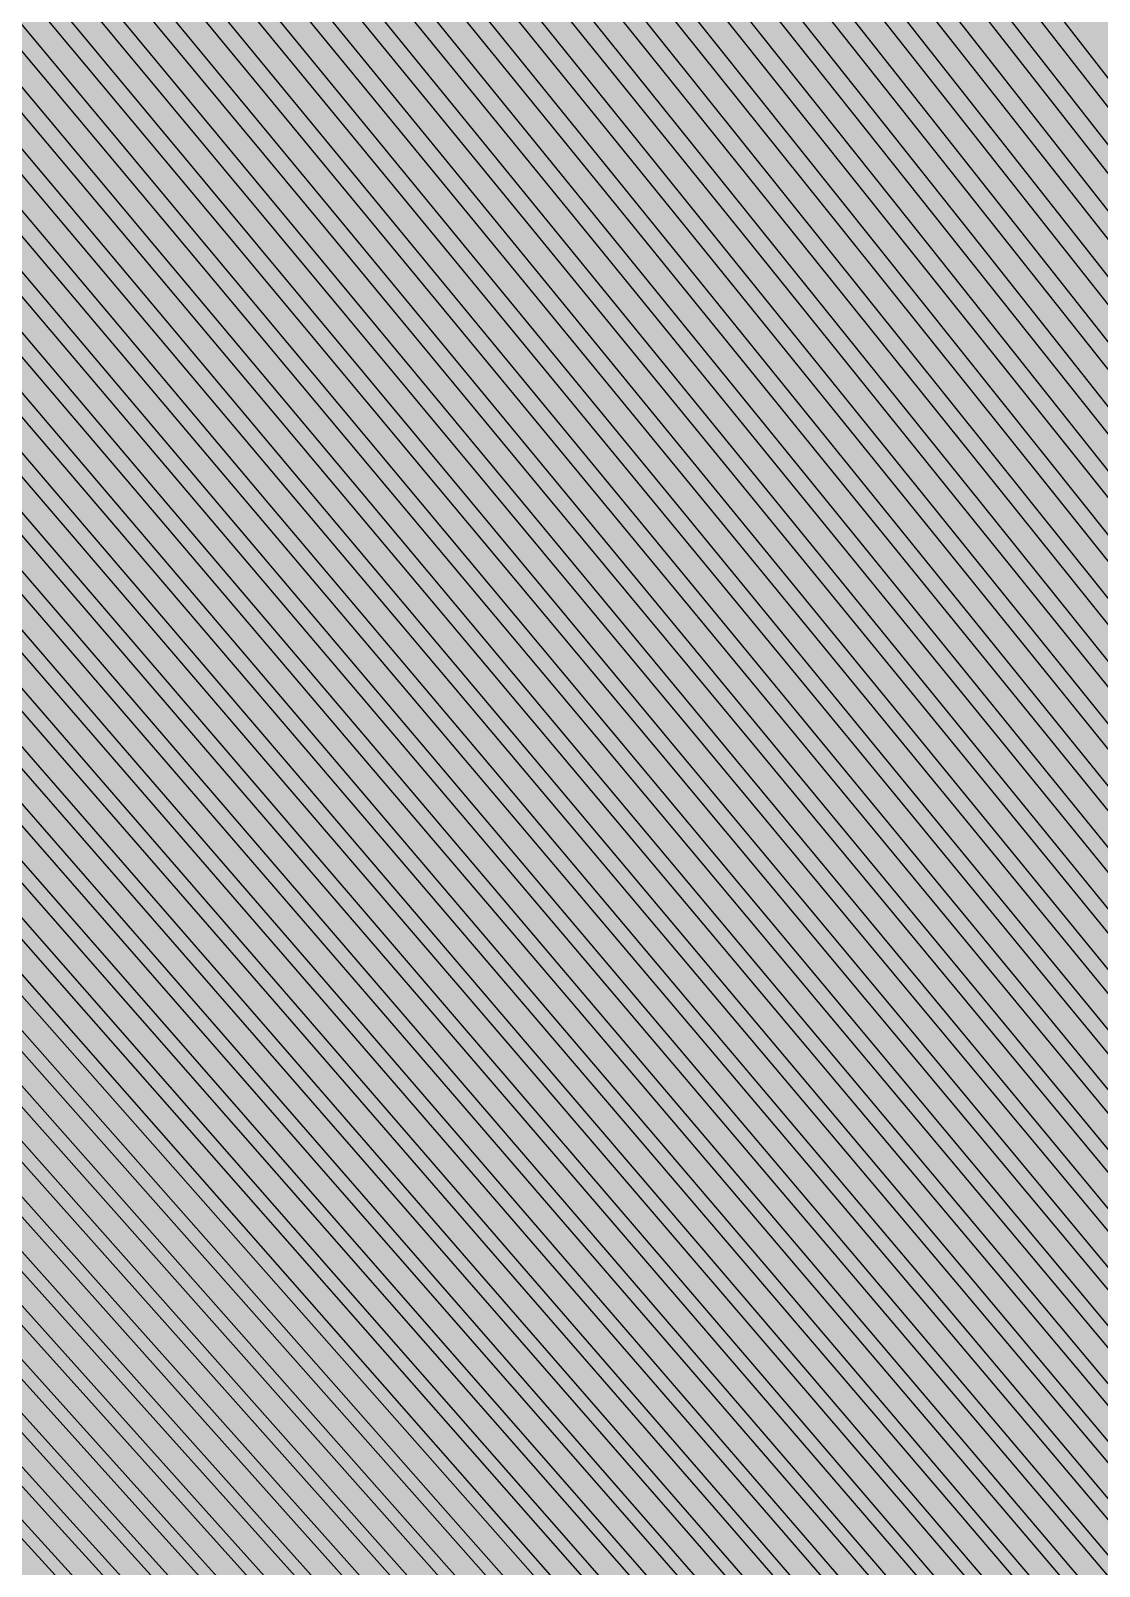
# Model space of a CAD drawing. Header units: metres. Extents: x -7231 to 10969, y -37556 to 1873.
# Drawn here: x 516.9 to 610.5, y -18625.8 to -18491.2 of the extents above; entities that cross this region are included whole.
import ezdxf

# ---------------------------------------------------------------- set-up
doc = ezdxf.new("R2010")
doc.units = ezdxf.units.M
for name, color, linetype in [('Metal1', 4, 'CONTINUOUS'), ('Metal2', 3, 'CONTINUOUS'), ('Polyimide', 7, 'CONTINUOUS')]:
    doc.layers.add(name, color=color, linetype=linetype)

msp = doc.modelspace()

# ---------------------------------------------------------------- hatches: boundary and pattern name
at = {"layer": 'Polyimide'}
msp.add_hatch(color=7, dxfattribs=at).paths.add_polyline_path([(4065.69, -468), (4066.67, -501.99), (4068.51, -535.99), (4071.41, -569.99), (4075.54, -603.99), (4081.04, -637.99), (4088.01, -671.99), (4096.52, -705.98), (4106.62, -739.98), (4118.33, -773.98), (4131.63, -807.98), (4146.49, -841.98), (4162.87, -875.98), (4180.68, -909.97), (4199.83, -943.97), (4220.22, -977.97), (4241.73, -1011.97), (4264.21, -1045.97), (4287.52, -1079.96), (4311.51, -1113.96), (4336.01, -1147.96), (4360.86, -1181.96), (4385.88, -1215.96), (4410.89, -1249.96), (4435.74, -1283.95), (4460.24, -1317.95), (4484.23, -1351.95), (4507.54, -1385.95), (4530.02, -1419.95), (4551.53, -1453.94), (4571.92, -1487.94), (4591.07, -1521.94), (4608.88, -1555.94), (4625.26, -1589.94), (4640.12, -1623.94), (4653.42, -1657.93), (4665.13, -1691.93), (4675.23, -1725.93), (4683.74, -1759.93), (4690.71, -1793.93), (4696.21, -1827.93), (4700.34, -1861.92), (4703.24, -1895.92), (4705.08, -1929.92), (4706.06, -1963.92), (4706.44, -1997.92), (4706.5, -2031.91), (4706.5, -4793.02), (4709.95, -4838.39), (4720.22, -4882.71), (4737.08, -4924.98), (4760.13, -4964.2), (4788.85, -4999.49), (4822.58, -5030.03), (4860.53, -5055.12), (4901.85, -5074.18), (4901.85, -5074.18), (4970.68, -5105.23), (5034.7, -5145.26), (5092.76, -5193.54), (5143.8, -5249.19), (5186.89, -5311.2), (5221.24, -5378.44), (5246.23, -5449.69), (5261.41, -5523.66), (5266.5, -5599), (5261.41, -5674.34), (5246.23, -5748.31), (5221.24, -5819.56), (5186.89, -5886.8), (5143.8, -5948.81), (5092.76, -6004.46), (5034.7, -6052.74), (4970.68, -6092.77), (4901.85, -6123.82), (4860.53, -6142.88), (4822.58, -6167.97), (4788.85, -6198.51), (4760.13, -6233.8), (4737.08, -6273.02), (4720.22, -6315.29), (4709.95, -6359.61), (4706.5, -6404.98), (4706.5, -9221.52), (4709.95, -9266.88), (4720.22, -9311.21), (4737.08, -9353.47), (4760.13, -9392.7), (4788.85, -9427.98), (4822.58, -9458.52), (4860.53, -9483.61), (4901.85, -9502.67), (4970.68, -9533.72), (5034.7, -9573.75), (5092.76, -9622.03), (5143.8, -9677.68), (5186.89, -9739.69), (5221.24, -9806.94), (5246.23, -9878.19), (5261.41, -9952.16), (5266.5, -10027.49), (5261.41, -10102.83), (5246.23, -10176.8), (5221.24, -10248.05), (5186.89, -10315.3), (5143.8, -10377.31), (5092.76, -10432.96), (5034.7, -10481.24), (4970.68, -10521.27), (4901.85, -10552.32), (4860.53, -10571.38), (4822.58, -10596.46), (4788.85, -10627), (4760.13, -10662.29), (4737.08, -10701.52), (4720.22, -10743.78), (4709.95, -10788.1), (4706.5, -10833.47), (4706.5, -13650.01), (4709.95, -13695.38), (4720.22, -13739.7), (4737.08, -13781.96), (4760.13, -13821.19), (4788.85, -13856.48), (4822.58, -13887.02), (4860.53, -13912.11), (4901.85, -13931.17), (4970.68, -13962.22), (5034.7, -14002.25), (5092.76, -14050.53), (5143.8, -14106.18), (5186.89, -14168.19), (5221.24, -14235.43), (5246.23, -14306.68), (5261.41, -14380.65), (5266.5, -14455.99), (5261.41, -14531.33), (5246.23, -14605.29), (5221.24, -14676.55), (5186.89, -14743.79), (5143.8, -14805.8), (5092.76, -14861.45), (5034.7, -14909.73), (4970.68, -14949.76), (4901.85, -14980.81), (4860.53, -14999.87), (4822.58, -15024.96), (4788.85, -15055.5), (4760.13, -15090.79), (4737.08, -15130.01), (4720.22, -15172.27), (4709.95, -15216.6), (4706.5, -15261.97), (4706.5, -15455.99), (4720.95, -15750.04), (4764.14, -16041.26), (4835.68, -16326.84), (4934.86, -16604.04), (5060.74, -16870.18), (5212.09, -17122.7), (5387.47, -17359.17), (5585.18, -17577.31), (5803.32, -17775.02), (6039.79, -17950.4), (6292.31, -18101.75), (6558.45, -18227.63), (6835.65, -18326.81), (7121.23, -18398.34), (7412.45, -18441.54), (7706.5, -18455.99), (9969.01, -18455.99), (10047.42, -18459.84), (10125.08, -18471.36), (10201.23, -18490.44), (10275.15, -18516.89), (10346.12, -18550.45), (10413.46, -18590.81), (10476.52, -18637.58), (10534.69, -18690.3), (10587.41, -18748.47), (10634.18, -18811.53), (10674.54, -18878.87), (10708.11, -18949.84), (10734.56, -19023.76), (10753.63, -19099.92), (10765.15, -19177.58), (10769.01, -19255.99), (10769.01, -20895.8), (10730.24, -20951.41), (10694.6, -21009.08), (10662.21, -21068.63), (10633.17, -21129.89), (10607.55, -21192.66), (10585.45, -21256.74), (10566.93, -21321.96), (10552.05, -21388.09), (10540.84, -21454.95), (10533.35, -21522.33), (10529.6, -21590.02), (10529.6, -21657.81), (10533.35, -21725.5), (10540.84, -21792.87), (10552.05, -21859.73), (10566.93, -21925.87), (10585.45, -21991.08), (10607.55, -22055.17), (10633.17, -22117.94), (10662.21, -22179.19), (10694.6, -22238.74), (10730.24, -22296.41), (10769.01, -22352.03), (10769.01, -32454.24), (10728.74, -32510.49), (10691.72, -32568.92), (10658.05, -32629.35), (10627.85, -32691.58), (10601.2, -32755.42), (10578.21, -32820.67), (10558.93, -32887.1), (10543.44, -32954.52), (10531.77, -33022.71), (10523.97, -33091.44), (10520.07, -33160.51), (10520.07, -33229.69), (10523.97, -33298.75), (10531.77, -33367.49), (10543.44, -33435.67), (10558.93, -33503.09), (10578.21, -33569.53), (10601.2, -33634.77), (10627.85, -33698.61), (10658.05, -33760.85), (10691.72, -33821.28), (10728.74, -33879.71), (10769.01, -33935.96), (10769.01, -36556), (10765.15, -36634.41), (10753.63, -36712.07), (10734.56, -36788.23), (10708.11, -36862.15), (10674.54, -36933.12), (10634.18, -37000.46), (10587.41, -37063.51), (10534.69, -37121.69), (10476.52, -37174.41), (10413.46, -37221.18), (10346.12, -37261.54), (10275.15, -37295.1), (10201.23, -37321.55), (10125.08, -37340.63), (10047.42, -37352.15), (9969.01, -37356), (-6231.01, -37356), (-6309.42, -37352.15), (-6387.08, -37340.63), (-6463.23, -37321.55), (-6537.15, -37295.1), (-6608.12, -37261.54), (-6675.46, -37221.18), (-6738.52, -37174.41), (-6796.69, -37121.69), (-6849.41, -37063.51), (-6896.18, -37000.46), (-6936.54, -36933.12), (-6970.11, -36862.15), (-6996.56, -36788.23), (-7015.63, -36712.07), (-7027.15, -36634.41), (-7031.01, -36556), (-7031.01, -33936), (-6990.74, -33879.75), (-6953.7, -33821.31), (-6920.03, -33760.88), (-6889.82, -33698.64), (-6863.18, -33634.8), (-6840.18, -33569.55), (-6820.9, -33503.11), (-6805.4, -33435.69), (-6793.74, -33367.49), (-6785.94, -33298.75), (-6782.03, -33229.68), (-6782.03, -33160.5), (-6785.94, -33091.43), (-6793.74, -33022.69), (-6805.4, -32954.5), (-6820.9, -32887.07), (-6840.18, -32820.63), (-6863.18, -32755.39), (-6889.82, -32691.54), (-6920.03, -32629.3), (-6953.7, -32568.87), (-6990.74, -32510.43), (-7031.01, -32454.18), (-7031.01, -22364.83), (-6990.74, -22308.58), (-6953.7, -22250.14), (-6920.03, -22189.71), (-6889.82, -22127.47), (-6863.18, -22063.62), (-6840.18, -21998.38), (-6820.9, -21931.94), (-6805.4, -21864.51), (-6793.74, -21796.32), (-6785.94, -21727.58), (-6782.03, -21658.51), (-6782.03, -21589.33), (-6785.94, -21520.26), (-6793.74, -21451.52), (-6805.4, -21383.32), (-6820.9, -21315.9), (-6840.18, -21249.46), (-6863.18, -21184.21), (-6889.82, -21120.37), (-6920.03, -21058.13), (-6953.7, -20997.7), (-6990.74, -20939.26), (-7031.01, -20883.01), (-7031.01, -19255.99), (-7027.15, -19177.58), (-7015.63, -19099.92), (-6996.56, -19023.76), (-6970.11, -18949.84), (-6936.54, -18878.87), (-6896.18, -18811.53), (-6849.41, -18748.47), (-6796.69, -18690.3), (-6738.52, -18637.58), (-6675.46, -18590.81), (-6608.12, -18550.45), (-6537.15, -18516.89), (-6463.23, -18490.44), (-6387.08, -18471.36), (-6309.42, -18459.84), (-6231.01, -18455.99), (-3968.5, -18455.99), (-3674.45, -18441.54), (-3383.23, -18398.34), (-3097.65, -18326.81), (-2820.45, -18227.63), (-2554.31, -18101.75), (-2301.79, -17950.4), (-2065.32, -17775.02), (-1847.18, -17577.31), (-1649.47, -17359.17), (-1474.09, -17122.7), (-1322.74, -16870.18), (-1196.86, -16604.04), (-1097.68, -16326.84), (-1026.14, -16041.26), (-982.95, -15750.04), (-968.5, -15455.99), (-968.5, -15261.97), (-971.95, -15216.6), (-982.22, -15172.27), (-999.08, -15130.01), (-1022.13, -15090.79), (-1050.85, -15055.5), (-1084.58, -15024.96), (-1122.53, -14999.87), (-1163.85, -14980.81), (-1232.68, -14949.76), (-1296.7, -14909.73), (-1354.76, -14861.45), (-1405.8, -14805.8), (-1448.89, -14743.79), (-1483.24, -14676.55), (-1508.23, -14605.29), (-1523.41, -14531.33), (-1528.5, -14455.99), (-1523.41, -14380.65), (-1508.23, -14306.68), (-1483.24, -14235.43), (-1448.89, -14168.19), (-1405.8, -14106.18), (-1354.76, -14050.53), (-1296.7, -14002.25), (-1232.68, -13962.22), (-1163.85, -13931.17), (-1122.53, -13912.11), (-1084.58, -13887.02), (-1050.85, -13856.48), (-1022.13, -13821.19), (-999.08, -13781.96), (-982.22, -13739.7), (-971.95, -13695.38), (-968.5, -13650.01), (-968.5, -12309.64), (-971.95, -12264.27), (-982.22, -12219.94), (-999.08, -12177.68), (-1022.13, -12138.46), (-1050.85, -12103.17), (-1084.58, -12072.63), (-1122.53, -12047.54), (-1163.85, -12028.48), (-1232.68, -11997.43), (-1296.7, -11957.4), (-1354.76, -11909.12), (-1405.8, -11853.47), (-1448.89, -11791.46), (-1483.24, -11724.22), (-1508.23, -11652.96), (-1523.41, -11579), (-1528.5, -11503.66), (-1523.41, -11428.32), (-1508.23, -11354.35), (-1483.24, -11283.1), (-1448.89, -11215.86), (-1405.8, -11153.85), (-1354.76, -11098.2), (-1296.7, -11049.92), (-1232.68, -11009.89), (-1163.85, -10978.84), (-1122.53, -10959.78), (-1084.58, -10934.69), (-1050.85, -10904.15), (-1022.13, -10868.86), (-999.08, -10829.63), (-982.22, -10787.37), (-971.95, -10743.05), (-968.5, -10697.68), (-968.5, -9357.31), (-971.95, -9311.94), (-982.22, -9267.62), (-999.08, -9225.35), (-1022.13, -9186.13), (-1050.85, -9150.84), (-1084.58, -9120.3), (-1122.53, -9095.21), (-1163.85, -9076.15), (-1163.85, -9076.15), (-1232.68, -9045.1), (-1296.7, -9005.07), (-1354.76, -8956.79), (-1405.8, -8901.14), (-1448.89, -8839.13), (-1483.24, -8771.89), (-1508.23, -8700.64), (-1523.41, -8626.67), (-1528.5, -8551.33), (-1523.41, -8475.99), (-1508.23, -8402.02), (-1483.24, -8330.77), (-1448.89, -8263.53), (-1405.8, -8201.52), (-1354.76, -8145.87), (-1296.7, -8097.59), (-1232.68, -8057.56), (-1163.85, -8026.51), (-1163.85, -8026.51), (-1122.53, -8007.45), (-1084.58, -7982.36), (-1050.85, -7951.82), (-1022.13, -7916.53), (-999.08, -7877.31), (-982.22, -7835.04), (-971.95, -7790.72), (-968.5, -7745.35), (-968.5, -6404.98), (-971.95, -6359.61), (-982.22, -6315.29), (-999.08, -6273.02), (-1022.13, -6233.8), (-1050.85, -6198.51), (-1084.58, -6167.97), (-1122.53, -6142.88), (-1163.85, -6123.82), (-1163.85, -6123.82), (-1232.68, -6092.77), (-1296.7, -6052.74), (-1354.76, -6004.46), (-1405.8, -5948.81), (-1448.89, -5886.8), (-1483.24, -5819.56), (-1508.23, -5748.31), (-1523.41, -5674.34), (-1528.5, -5599), (-1523.41, -5523.66), (-1508.23, -5449.69), (-1483.24, -5378.44), (-1448.89, -5311.2), (-1405.8, -5249.19), (-1354.76, -5193.54), (-1296.7, -5145.26), (-1232.68, -5105.23), (-1163.85, -5074.18), (-1163.85, -5074.18), (-1122.53, -5055.12), (-1084.58, -5030.03), (-1050.85, -4999.49), (-1022.13, -4964.2), (-999.08, -4924.98), (-982.22, -4882.71), (-971.95, -4838.39), (-968.5, -4793.02), (-968.5, -2031.91), (-968.44, -1997.92), (-968.06, -1963.92), (-967.05, -1929.92), (-965.18, -1895.92), (-962.22, -1861.92), (-958.01, -1827.93), (-952.41, -1793.93), (-945.31, -1759.93), (-936.64, -1725.93), (-926.35, -1691.93), (-914.43, -1657.93), (-900.88, -1623.94), (-885.74, -1589.94), (-869.05, -1555.94), (-850.91, -1521.94), (-831.4, -1487.94), (-810.63, -1453.94), (-788.72, -1419.95), (-765.82, -1385.95), (-742.07, -1351.95), (-717.63, -1317.95), (-692.67, -1283.95), (-667.36, -1249.96), (-641.88, -1215.96), (-616.39, -1181.96), (-591.08, -1147.96), (-566.12, -1113.96), (-541.68, -1079.96), (-517.93, -1045.97), (-495.03, -1011.97), (-473.12, -977.97), (-452.35, -943.97), (-432.84, -909.97), (-414.7, -875.98), (-398.01, -841.98), (-382.87, -807.98), (-369.32, -773.98), (-357.4, -739.98), (-347.11, -705.98), (-338.44, -671.99), (-331.34, -637.99), (-325.74, -603.99), (-321.53, -569.99), (-318.57, -535.99), (-316.7, -501.99), (-315.69, -468), (-315.31, -434), (-315.25, -400), (-315.25, 401), (-315.25, 451), (-315.25, 1644), (-270.25, 1644), (-270.03, 1637.13), (-269.35, 1630.29), (-268.23, 1623.52), (-266.67, 1616.82), (-264.68, 1610.25), (-262.26, 1603.82), (-259.42, 1597.56), (-256.18, 1591.5), (-252.55, 1585.67), (-248.55, 1580.08), (-244.19, 1574.77), (-239.5, 1569.75), (-234.48, 1565.06), (-229.17, 1560.7), (-223.58, 1556.7), (-217.75, 1553.07), (-211.69, 1549.83), (-205.43, 1546.99), (-199, 1544.57), (-192.43, 1542.58), (-185.73, 1541.02), (-178.96, 1539.9), (-172.12, 1539.22), (-165.25, 1539), (-158.38, 1539.22), (-151.54, 1539.9), (-144.77, 1541.02), (-138.07, 1542.58), (-131.5, 1544.57), (-125.07, 1546.99), (-118.81, 1549.83), (-112.75, 1553.07), (-106.92, 1556.7), (-101.33, 1560.7), (-96.02, 1565.06), (-91, 1569.75), (-86.31, 1574.77), (-81.95, 1580.08), (-77.95, 1585.67), (-74.32, 1591.5), (-71.08, 1597.56), (-68.24, 1603.82), (-65.82, 1610.25), (-63.83, 1616.82), (-62.27, 1623.52), (-61.15, 1630.29), (-60.47, 1637.13), (-60.25, 1644), (1853, 1644), (1853, 1573), (3815.25, 1573), (3815.46, 1579.54), (3816.11, 1586.05), (3817.17, 1592.51), (3818.66, 1598.88), (3820.56, 1605.14), (3822.86, 1611.27), (3825.56, 1617.23), (3828.65, 1623), (3832.1, 1628.56), (3835.91, 1633.88), (3840.07, 1638.93), (3844.54, 1643.71), (3849.32, 1648.18), (3854.37, 1652.34), (3859.69, 1656.15), (3865.25, 1659.6), (3871.02, 1662.69), (3876.98, 1665.39), (3883.11, 1667.69), (3889.37, 1669.59), (3895.74, 1671.08), (3902.2, 1672.14), (3908.71, 1672.79), (3915.25, 1673), (3921.79, 1672.79), (3928.3, 1672.14), (3934.76, 1671.08), (3941.13, 1669.59), (3947.39, 1667.69), (3953.52, 1665.39), (3959.48, 1662.69), (3965.25, 1659.6), (3970.81, 1656.15), (3976.13, 1652.34), (3981.18, 1648.18), (3985.96, 1643.71), (3990.43, 1638.93), (3994.59, 1633.88), (3998.4, 1628.56), (4001.85, 1623), (4004.94, 1617.23), (4007.64, 1611.27), (4009.94, 1605.14), (4011.84, 1598.88), (4013.33, 1592.51), (4014.39, 1586.05), (4015.04, 1579.54), (4015.25, 1573), (4065.25, 1573), (4065.25, 451), (4065.25, 401), (4065.25, -400), (4065.31, -434), (4065.69, -468)])

# ---------------------------------------------------------------- linework, layer by layer
at = {"layer": 'Metal1'}
for points in [[(250.85, -18058.81), (268.62, -18081.31), (286.38, -18103.81), (304.15, -18126.31), (321.92, -18148.81), (339.68, -18171.31), (357.45, -18193.81), (375.22, -18216.31), (392.98, -18238.81), (410.75, -18261.31), (428.52, -18283.81), (446.28, -18306.32), (464.05, -18328.82), (481.82, -18351.32), (499.58, -18373.82), (517.35, -18396.32), (535.12, -18418.82), (552.88, -18441.32), (570.65, -18463.82), (588.42, -18486.32), (606.18, -18508.82), (623.95, -18531.32), (641.72, -18553.82), (659.48, -18576.32)], [(262.44, -18058.81), (280.08, -18081.31), (297.72, -18103.81), (315.36, -18126.31), (333, -18148.81), (350.64, -18171.31), (368.28, -18193.81), (385.91, -18216.32), (403.55, -18238.82), (421.19, -18261.32), (438.83, -18283.82), (456.47, -18306.32), (474.11, -18328.82), (491.75, -18351.32), (509.39, -18373.82), (527.03, -18396.32), (544.67, -18418.82), (562.31, -18441.32), (579.95, -18463.82), (597.59, -18486.32), (615.23, -18508.82), (632.87, -18531.32), (650.51, -18553.83), (668.15, -18576.33)], [(214.51, -18126.29), (233.29, -18148.79), (252.08, -18171.29), (270.86, -18193.79), (289.64, -18216.29), (308.43, -18238.79), (327.21, -18261.29), (346, -18283.79), (364.78, -18306.29), (383.56, -18328.79), (402.35, -18351.3), (421.13, -18373.8), (439.91, -18396.3), (458.7, -18418.8), (477.48, -18441.3), (496.27, -18463.8), (515.05, -18486.3), (533.83, -18508.8), (552.62, -18531.3), (571.4, -18553.8), (590.18, -18576.3), (608.97, -18598.8), (627.75, -18621.3), (646.53, -18643.8)], [(225.71, -18126.29), (244.37, -18148.79), (263.03, -18171.29), (281.68, -18193.79), (300.34, -18216.29), (319, -18238.79), (337.65, -18261.3), (356.31, -18283.8), (374.97, -18306.3), (393.62, -18328.8), (412.28, -18351.3), (430.94, -18373.8), (449.59, -18396.3), (468.25, -18418.8), (486.91, -18441.3), (505.56, -18463.8), (524.22, -18486.3), (542.88, -18508.8), (561.53, -18531.3), (580.19, -18553.8), (598.85, -18576.3), (617.5, -18598.81), (636.16, -18621.31), (654.82, -18643.81)], [(653.28, -18645.08), (634.62, -18622.58), (615.96, -18600.08), (597.31, -18577.58), (578.65, -18555.08), (559.99, -18532.58), (541.34, -18510.08), (522.68, -18487.58), (504.02, -18465.08), (485.37, -18442.58), (466.71, -18420.08), (448.05, -18397.58), (429.4, -18375.08), (410.74, -18352.57), (392.08, -18330.07), (373.43, -18307.57), (354.77, -18285.07), (336.11, -18262.57), (317.46, -18240.07), (298.8, -18217.57), (280.14, -18195.07), (261.49, -18172.57), (242.83, -18150.07), (224.18, -18127.57)], [(222.22, -18148.79), (241.13, -18171.29), (260.04, -18193.79), (278.95, -18216.29), (297.86, -18238.79), (316.77, -18261.29), (335.68, -18283.79), (354.59, -18306.29), (373.5, -18328.79), (392.41, -18351.29), (411.32, -18373.79), (430.23, -18396.29), (449.15, -18418.8), (468.06, -18441.3), (486.97, -18463.8), (505.88, -18486.3), (524.79, -18508.8), (543.7, -18531.3), (562.61, -18553.8), (581.52, -18576.3), (600.43, -18598.8), (619.34, -18621.3), (638.25, -18643.8)], [(636.72, -18645.09), (617.81, -18622.59), (598.9, -18600.09), (579.99, -18577.59), (561.08, -18555.09), (542.17, -18532.59), (523.26, -18510.08), (504.35, -18487.58), (485.44, -18465.08), (466.53, -18442.58), (447.61, -18420.08), (428.7, -18397.58), (409.79, -18375.08), (390.88, -18352.58), (371.97, -18330.08), (353.06, -18307.58), (334.15, -18285.08), (315.24, -18262.58), (296.33, -18240.08), (277.42, -18217.58), (258.51, -18195.08), (239.59, -18172.57), (220.68, -18150.07)], [(645, -18645.09), (626.22, -18622.59), (607.43, -18600.08), (588.65, -18577.58), (569.86, -18555.08), (551.08, -18532.58), (532.3, -18510.08), (513.51, -18487.58), (494.73, -18465.08), (475.95, -18442.58), (457.16, -18420.08), (438.38, -18397.58), (419.6, -18375.08), (400.81, -18352.58), (382.03, -18330.08), (363.24, -18307.58), (344.46, -18285.08), (325.68, -18262.57), (306.89, -18240.07), (288.11, -18217.57), (269.33, -18195.07), (250.54, -18172.57), (231.76, -18150.07)], [(219.22, -18171.28), (238.39, -18193.78), (257.55, -18216.28), (276.72, -18238.78), (295.88, -18261.29), (315.05, -18283.79), (334.21, -18306.29), (353.38, -18328.79), (372.54, -18351.29), (391.71, -18373.79), (410.88, -18396.29), (430.04, -18418.79), (449.21, -18441.29), (468.37, -18463.79), (487.54, -18486.29), (506.7, -18508.79), (525.87, -18531.29), (545.03, -18553.79), (564.2, -18576.29), (583.36, -18598.8), (602.53, -18621.3), (621.69, -18643.8)], [(230.17, -18171.29), (249.21, -18193.79), (268.25, -18216.29), (287.29, -18238.79), (306.33, -18261.29), (325.36, -18283.79), (344.4, -18306.29), (363.44, -18328.79), (382.48, -18351.29), (401.52, -18373.79), (420.55, -18396.29), (439.59, -18418.79), (458.63, -18441.29), (477.67, -18463.79), (496.71, -18486.29), (515.74, -18508.8), (534.78, -18531.3), (553.82, -18553.8), (572.86, -18576.3), (591.9, -18598.8), (610.93, -18621.3), (629.97, -18643.8)], [(620.17, -18645.09), (601, -18622.59), (581.84, -18600.09), (562.67, -18577.59), (543.51, -18555.09), (524.34, -18532.59), (505.18, -18510.09), (486.01, -18487.59), (466.85, -18465.09), (447.68, -18442.59), (428.52, -18420.09), (409.35, -18397.59), (390.19, -18375.09), (371.02, -18352.58), (351.86, -18330.08), (332.69, -18307.58), (313.53, -18285.08), (294.36, -18262.58), (275.2, -18240.08), (256.03, -18217.58), (236.87, -18195.08), (217.7, -18172.58)], [(628.45, -18645.09), (609.41, -18622.59), (590.37, -18600.09), (571.33, -18577.59), (552.29, -18555.09), (533.26, -18532.59), (514.22, -18510.09), (495.18, -18487.59), (476.14, -18465.09), (457.1, -18442.59), (438.07, -18420.08), (419.03, -18397.58), (399.99, -18375.08), (380.95, -18352.58), (361.91, -18330.08), (342.88, -18307.58), (323.84, -18285.08), (304.8, -18262.58), (285.76, -18240.08), (266.72, -18217.58), (247.69, -18195.08), (228.65, -18172.58)], [(216.74, -18193.78), (236.16, -18216.28), (255.58, -18238.78), (275, -18261.28), (294.42, -18283.78), (313.84, -18306.28), (333.26, -18328.78), (352.68, -18351.28), (372.1, -18373.78), (391.52, -18396.28), (410.94, -18418.79), (430.35, -18441.29), (449.77, -18463.79), (469.19, -18486.29), (488.61, -18508.79), (508.03, -18531.29), (527.45, -18553.79), (546.87, -18576.29), (566.29, -18598.79), (585.71, -18621.29), (605.13, -18643.79)], [(227.57, -18193.78), (246.86, -18216.28), (266.15, -18238.78), (285.44, -18261.28), (304.73, -18283.78), (324.03, -18306.28), (343.32, -18328.78), (362.61, -18351.29), (381.9, -18373.79), (401.2, -18396.29), (420.49, -18418.79), (439.78, -18441.29), (459.07, -18463.79), (478.36, -18486.29), (497.66, -18508.79), (516.95, -18531.29), (536.24, -18553.79), (555.53, -18576.29), (574.83, -18598.79), (594.12, -18621.29), (613.41, -18643.79)], [(603.61, -18645.1), (584.2, -18622.6), (564.78, -18600.1), (545.36, -18577.6), (525.94, -18555.1), (506.52, -18532.6), (487.1, -18510.09), (467.68, -18487.59), (448.26, -18465.09), (428.84, -18442.59), (409.42, -18420.09), (390, -18397.59), (370.58, -18375.09), (351.16, -18352.59), (331.74, -18330.09), (312.32, -18307.59), (292.9, -18285.09), (273.49, -18262.59), (254.07, -18240.09), (234.65, -18217.59), (215.23, -18195.09)], [(611.89, -18645.1), (592.6, -18622.6), (573.31, -18600.09), (554.02, -18577.59), (534.72, -18555.09), (515.43, -18532.59), (496.14, -18510.09), (476.85, -18487.59), (457.55, -18465.09), (438.26, -18442.59), (418.97, -18420.09), (399.68, -18397.59), (380.38, -18375.09), (361.09, -18352.59), (341.8, -18330.09), (322.51, -18307.59), (303.22, -18285.09), (283.92, -18262.58), (264.63, -18240.08), (245.34, -18217.58), (226.05, -18195.08)], [(214.77, -18216.27), (234.44, -18238.77), (254.11, -18261.28), (273.79, -18283.78), (293.46, -18306.28), (313.14, -18328.78), (332.81, -18351.28), (352.48, -18373.78), (372.16, -18396.28), (391.83, -18418.78), (411.5, -18441.28), (431.18, -18463.78), (450.85, -18486.28), (470.52, -18508.78), (490.2, -18531.28), (509.87, -18553.78), (529.55, -18576.29), (549.22, -18598.79), (568.89, -18621.29), (588.57, -18643.79)], [(225.46, -18216.28), (245.01, -18238.78), (264.56, -18261.28), (284.1, -18283.78), (303.65, -18306.28), (323.2, -18328.78), (342.74, -18351.28), (362.29, -18373.78), (381.84, -18396.28), (401.38, -18418.78), (420.93, -18441.28), (440.48, -18463.78), (460.02, -18486.28), (479.57, -18508.79), (499.12, -18531.29), (518.66, -18553.79), (538.21, -18576.29), (557.75, -18598.79), (577.3, -18621.29), (596.85, -18643.79)], [(595.34, -18645.1), (575.79, -18622.6), (556.24, -18600.1), (536.7, -18577.6), (517.15, -18555.1), (497.61, -18532.6), (478.06, -18510.1), (458.51, -18487.6), (438.97, -18465.1), (419.42, -18442.6), (399.87, -18420.09), (380.33, -18397.59), (360.78, -18375.09), (341.23, -18352.59), (321.69, -18330.09), (302.14, -18307.59), (282.59, -18285.09), (263.05, -18262.59), (243.5, -18240.09), (223.95, -18217.59)], [(213.3, -18238.77), (233.23, -18261.27), (253.16, -18283.77), (273.09, -18306.27), (293.01, -18328.77), (312.94, -18351.27), (332.87, -18373.77), (352.8, -18396.27), (372.73, -18418.78), (392.65, -18441.28), (412.58, -18463.78), (432.51, -18486.28), (452.44, -18508.78), (472.36, -18531.28), (492.29, -18553.78), (512.22, -18576.28), (532.15, -18598.78), (552.08, -18621.28), (572, -18643.78)], [(223.87, -18238.77), (243.67, -18261.27), (263.47, -18283.77), (283.27, -18306.27), (303.07, -18328.78), (322.88, -18351.28), (342.68, -18373.78), (362.48, -18396.28), (382.28, -18418.78), (402.08, -18441.28), (421.88, -18463.78), (441.68, -18486.28), (461.48, -18508.78), (481.28, -18531.28), (501.08, -18553.78), (520.88, -18576.28), (540.68, -18598.78), (560.48, -18621.28), (580.29, -18643.78)], [(329.57, -18238.8), (348.1, -18261.3), (366.63, -18283.8), (385.16, -18306.3), (403.69, -18328.8), (422.21, -18351.3), (440.74, -18373.8), (459.27, -18396.3), (477.8, -18418.8), (496.33, -18441.3), (514.86, -18463.8), (533.39, -18486.3), (551.92, -18508.81), (570.45, -18531.31), (588.98, -18553.81), (607.51, -18576.31), (626.04, -18598.81), (644.57, -18621.31), (663.1, -18643.81)], [(340.14, -18238.8), (358.54, -18261.3), (376.94, -18283.8), (395.34, -18306.3), (413.75, -18328.8), (432.15, -18351.3), (450.55, -18373.8), (468.95, -18396.3), (487.36, -18418.81), (505.76, -18441.31), (524.16, -18463.81), (542.56, -18486.31), (560.96, -18508.81), (579.37, -18531.31), (597.77, -18553.81), (616.17, -18576.31), (634.57, -18598.81), (652.98, -18621.31), (671.38, -18643.81)], [(350.71, -18238.8), (368.98, -18261.3), (387.26, -18283.8), (405.53, -18306.3), (423.81, -18328.81), (442.08, -18351.31), (460.36, -18373.81), (478.63, -18396.31), (496.91, -18418.81), (515.18, -18441.31), (533.46, -18463.81), (551.73, -18486.31), (570.01, -18508.81), (588.28, -18531.31), (606.56, -18553.81), (624.83, -18576.31), (643.11, -18598.81), (661.38, -18621.31)], [(361.28, -18238.81), (379.42, -18261.31), (397.57, -18283.81), (415.72, -18306.31), (433.87, -18328.81), (452.02, -18351.31), (470.16, -18373.81), (488.31, -18396.31), (506.46, -18418.81), (524.61, -18441.31), (542.76, -18463.81), (560.9, -18486.31), (579.05, -18508.81), (597.2, -18531.31), (615.35, -18553.81), (633.5, -18576.32), (651.64, -18598.82), (669.79, -18621.32)], [(371.85, -18238.81), (389.87, -18261.31), (407.89, -18283.81), (425.91, -18306.31), (443.93, -18328.81), (461.95, -18351.31), (479.97, -18373.81), (497.99, -18396.31), (516.01, -18418.81), (534.03, -18441.31), (552.05, -18463.81), (570.08, -18486.32), (588.1, -18508.82), (606.12, -18531.32), (624.14, -18553.82), (642.16, -18576.32), (660.18, -18598.82)], [(382.42, -18238.81), (400.31, -18261.31), (418.2, -18283.81), (436.1, -18306.31), (453.99, -18328.81), (471.88, -18351.31), (489.78, -18373.81), (507.67, -18396.32), (525.57, -18418.82), (543.46, -18441.32), (561.35, -18463.82), (579.25, -18486.32), (597.14, -18508.82), (615.03, -18531.32), (632.93, -18553.82), (650.82, -18576.32), (668.72, -18598.82)], [(578.78, -18645.11), (558.98, -18622.61), (539.18, -18600.1), (519.38, -18577.6), (499.58, -18555.1), (479.78, -18532.6), (459.98, -18510.1), (440.18, -18487.6), (420.38, -18465.1), (400.58, -18442.6), (380.78, -18420.1), (360.98, -18397.6), (341.17, -18375.1), (321.37, -18352.6), (301.57, -18330.1), (281.77, -18307.6), (261.97, -18285.1), (242.17, -18262.59), (222.37, -18240.09)], [(587.06, -18645.1), (567.39, -18622.6), (547.71, -18600.1), (528.04, -18577.6), (508.37, -18555.1), (488.69, -18532.6), (469.02, -18510.1), (449.35, -18487.6), (429.67, -18465.1), (410, -18442.6), (390.32, -18420.1), (370.65, -18397.6), (350.98, -18375.1), (331.3, -18352.59), (311.63, -18330.09), (291.96, -18307.59), (272.28, -18285.09), (252.61, -18262.59), (232.94, -18240.09)], [(661.55, -18645.08), (643.02, -18622.58), (624.49, -18600.08), (605.97, -18577.58), (587.44, -18555.08), (568.91, -18532.58), (550.38, -18510.08), (531.85, -18487.58), (513.32, -18465.08), (494.79, -18442.57), (476.26, -18420.07), (457.73, -18397.57), (439.2, -18375.07), (420.67, -18352.57), (402.14, -18330.07), (383.61, -18307.57), (365.08, -18285.07), (346.55, -18262.57), (328.02, -18240.07)], [(669.83, -18645.08), (651.43, -18622.58), (633.03, -18600.08), (614.62, -18577.58), (596.22, -18555.08), (577.82, -18532.58), (559.42, -18510.07), (541.01, -18487.57), (522.61, -18465.07), (504.21, -18442.57), (485.81, -18420.07), (467.4, -18397.57), (449, -18375.07), (430.6, -18352.57), (412.2, -18330.07), (393.8, -18307.57), (375.39, -18285.07), (356.99, -18262.57), (338.59, -18240.07)], [(659.83, -18622.58), (641.56, -18600.07), (623.28, -18577.57), (605.01, -18555.07), (586.73, -18532.57), (568.46, -18510.07), (550.18, -18487.57), (531.91, -18465.07), (513.63, -18442.57), (495.36, -18420.07), (477.08, -18397.57), (458.81, -18375.07), (440.53, -18352.57), (422.25, -18330.07), (403.98, -18307.57), (385.7, -18285.06), (367.43, -18262.56), (349.15, -18240.06)], [(668.24, -18622.57), (650.09, -18600.07), (631.94, -18577.57), (613.79, -18555.07), (595.64, -18532.57), (577.5, -18510.07), (559.35, -18487.57), (541.2, -18465.07), (523.05, -18442.57), (504.9, -18420.07), (486.76, -18397.57), (468.61, -18375.06), (450.46, -18352.56), (432.31, -18330.06), (414.16, -18307.56), (396.02, -18285.06), (377.87, -18262.56), (359.72, -18240.06)], [(676.64, -18622.57), (658.62, -18600.07), (640.6, -18577.57), (622.58, -18555.07), (604.56, -18532.57), (586.54, -18510.07), (568.51, -18487.57), (550.49, -18465.07), (532.47, -18442.56), (514.45, -18420.06), (496.43, -18397.56), (478.41, -18375.06), (460.39, -18352.56), (442.37, -18330.06), (424.35, -18307.56), (406.33, -18285.06), (388.31, -18262.56), (370.28, -18240.06)], [(667.15, -18600.07), (649.26, -18577.57), (631.36, -18555.07), (613.47, -18532.56), (595.58, -18510.06), (577.68, -18487.56), (559.79, -18465.06), (541.89, -18442.56), (524, -18420.06), (506.11, -18397.56), (488.21, -18375.06), (470.32, -18352.56), (452.42, -18330.06), (434.53, -18307.56), (416.64, -18285.06), (398.74, -18262.56), (380.85, -18240.06)], [(675.68, -18600.06), (657.92, -18577.56), (640.15, -18555.06), (622.38, -18532.56), (604.62, -18510.06), (586.85, -18487.56), (569.08, -18465.06), (551.32, -18442.56), (533.55, -18420.06), (515.78, -18397.56), (498.02, -18375.06), (480.25, -18352.56), (462.48, -18330.06), (444.72, -18307.55), (426.95, -18285.05), (409.18, -18262.55), (391.42, -18240.05)], [(666.57, -18577.56), (648.93, -18555.06), (631.29, -18532.56), (613.65, -18510.06), (596.02, -18487.56), (578.38, -18465.06), (560.74, -18442.56), (543.1, -18420.06), (525.46, -18397.55), (507.82, -18375.05), (490.18, -18352.55), (472.54, -18330.05), (454.9, -18307.55), (437.26, -18285.05), (419.62, -18262.55), (401.98, -18240.05)], [(675.23, -18577.56), (657.72, -18555.06), (640.21, -18532.56), (622.69, -18510.06), (605.18, -18487.55), (587.67, -18465.05), (570.16, -18442.55), (552.64, -18420.05), (535.13, -18397.55), (517.62, -18375.05), (500.11, -18352.55), (482.6, -18330.05), (465.08, -18307.55), (447.57, -18285.05), (430.06, -18262.55), (412.55, -18240.05)], [(222.79, -18261.27), (242.84, -18283.77), (262.9, -18306.27), (282.95, -18328.77), (303.01, -18351.27), (323.06, -18373.77), (343.12, -18396.27), (363.17, -18418.77), (383.23, -18441.27), (403.28, -18463.77), (423.34, -18486.28), (443.39, -18508.78), (463.45, -18531.28), (483.5, -18553.78), (503.56, -18576.28), (523.61, -18598.78), (543.67, -18621.28), (563.72, -18643.78)], [(562.23, -18645.11), (542.18, -18622.61), (522.12, -18600.11), (502.06, -18577.61), (482.01, -18555.11), (461.95, -18532.61), (441.9, -18510.11), (421.84, -18487.61), (401.79, -18465.11), (381.73, -18442.6), (361.68, -18420.1), (341.62, -18397.6), (321.57, -18375.1), (301.51, -18352.6), (281.46, -18330.1), (261.4, -18307.6), (241.35, -18285.1), (221.29, -18262.6)], [(570.51, -18645.11), (550.58, -18622.61), (530.65, -18600.11), (510.72, -18577.61), (490.8, -18555.11), (470.87, -18532.6), (450.94, -18510.1), (431.01, -18487.6), (411.08, -18465.1), (391.16, -18442.6), (371.23, -18420.1), (351.3, -18397.6), (331.37, -18375.1), (311.44, -18352.6), (291.52, -18330.1), (271.59, -18307.6), (251.66, -18285.1), (231.73, -18262.6)], [(222.21, -18283.76), (242.52, -18306.27), (262.83, -18328.77), (283.14, -18351.27), (303.45, -18373.77), (323.76, -18396.27), (344.07, -18418.77), (364.38, -18441.27), (384.69, -18463.77), (405, -18486.27), (425.3, -18508.77), (445.61, -18531.27), (465.92, -18553.77), (486.23, -18576.27), (506.54, -18598.77), (526.85, -18621.27), (547.16, -18643.78)], [(545.68, -18645.12), (525.37, -18622.61), (505.06, -18600.11), (484.75, -18577.61), (464.44, -18555.11), (444.13, -18532.61), (423.82, -18510.11), (403.51, -18487.61), (383.2, -18465.11), (362.89, -18442.61), (342.58, -18420.11), (322.27, -18397.61), (301.96, -18375.11), (281.66, -18352.61), (261.35, -18330.11), (241.04, -18307.61), (220.73, -18285.1)], [(553.95, -18645.11), (533.77, -18622.61), (513.59, -18600.11), (493.41, -18577.61), (473.22, -18555.11), (453.04, -18532.61), (432.86, -18510.11), (412.68, -18487.61), (392.5, -18465.11), (372.31, -18442.61), (352.13, -18420.11), (331.95, -18397.61), (311.77, -18375.1), (291.58, -18352.6), (271.4, -18330.1), (251.22, -18307.6), (231.04, -18285.1)], [(232.53, -18283.77), (252.71, -18306.27), (272.89, -18328.77), (293.07, -18351.27), (313.26, -18373.77), (333.44, -18396.27), (353.62, -18418.77), (373.8, -18441.27), (393.98, -18463.77), (414.17, -18486.27), (434.35, -18508.77), (454.53, -18531.27), (474.71, -18553.77), (494.9, -18576.28), (515.08, -18598.78), (535.26, -18621.28), (555.44, -18643.78)], [(232.33, -18306.26), (252.77, -18328.76), (273.21, -18351.26), (293.64, -18373.76), (314.08, -18396.27), (334.52, -18418.77), (354.95, -18441.27), (375.39, -18463.77), (395.82, -18486.27), (416.26, -18508.77), (436.7, -18531.27), (457.13, -18553.77), (477.57, -18576.27), (498.01, -18598.77), (518.44, -18621.27), (538.88, -18643.77)], [(537.4, -18645.12), (516.96, -18622.62), (496.53, -18600.12), (476.09, -18577.62), (455.65, -18555.11), (435.22, -18532.61), (414.78, -18510.11), (394.34, -18487.61), (373.91, -18465.11), (353.47, -18442.61), (333.03, -18420.11), (312.6, -18397.61), (292.16, -18375.11), (271.73, -18352.61), (251.29, -18330.11), (230.85, -18307.61)]]:
    msp.add_lwpolyline(points, dxfattribs=at)
at = {"layer": 'Metal2'}
for points in [[(256.64, -18058.81), (274.35, -18081.31), (292.05, -18103.81), (309.75, -18126.31), (327.46, -18148.81), (345.16, -18171.31), (362.86, -18193.81), (380.57, -18216.31), (398.27, -18238.81), (415.97, -18261.32), (433.68, -18283.82), (451.38, -18306.32), (469.08, -18328.82), (486.79, -18351.32), (504.49, -18373.82), (522.19, -18396.32), (539.89, -18418.82), (557.6, -18441.32), (575.3, -18463.82), (593, -18486.32), (610.71, -18508.82), (628.41, -18531.32), (646.11, -18553.82), (663.82, -18576.32)], [(268.23, -18058.81), (285.81, -18081.31), (303.38, -18103.81), (320.96, -18126.31), (338.54, -18148.81), (356.11, -18171.32), (373.69, -18193.82), (391.26, -18216.32), (408.84, -18238.82), (426.42, -18261.32), (443.99, -18283.82), (461.57, -18306.32), (479.14, -18328.82), (496.72, -18351.32), (514.29, -18373.82), (531.87, -18396.32), (549.45, -18418.82), (567.02, -18441.32), (584.6, -18463.82), (602.17, -18486.32), (619.75, -18508.83), (637.33, -18531.33), (654.9, -18553.83), (672.48, -18576.33)], [(220.11, -18126.29), (238.83, -18148.79), (257.55, -18171.29), (276.27, -18193.79), (294.99, -18216.29), (313.71, -18238.79), (332.43, -18261.29), (351.15, -18283.79), (369.87, -18306.3), (388.59, -18328.8), (407.31, -18351.3), (426.03, -18373.8), (444.75, -18396.3), (463.47, -18418.8), (482.19, -18441.3), (500.91, -18463.8), (519.63, -18486.3), (538.35, -18508.8), (557.07, -18531.3), (575.79, -18553.8), (594.52, -18576.3), (613.24, -18598.8), (631.96, -18621.31), (650.68, -18643.81)], [(231.32, -18126.29), (249.91, -18148.79), (268.5, -18171.29), (287.1, -18193.79), (305.69, -18216.3), (324.28, -18238.8), (342.88, -18261.3), (361.47, -18283.8), (380.06, -18306.3), (398.65, -18328.8), (417.25, -18351.3), (435.84, -18373.8), (454.43, -18396.3), (473.03, -18418.8), (491.62, -18441.3), (510.21, -18463.8), (528.81, -18486.3), (547.4, -18508.8), (565.99, -18531.3), (584.58, -18553.81), (603.18, -18576.31), (621.77, -18598.81), (640.36, -18621.31), (658.96, -18643.81)], [(649.14, -18645.08), (630.42, -18622.58), (611.7, -18600.08), (592.98, -18577.58), (574.26, -18555.08), (555.54, -18532.58), (536.82, -18510.08), (518.1, -18487.58), (499.38, -18465.08), (480.66, -18442.58), (461.94, -18420.08), (443.22, -18397.58), (424.5, -18375.08), (405.78, -18352.58), (387.06, -18330.08), (368.34, -18307.57), (349.62, -18285.07), (330.9, -18262.57), (312.18, -18240.07), (293.46, -18217.57), (274.74, -18195.07), (256.01, -18172.57), (237.29, -18150.07), (218.57, -18127.57)], [(657.42, -18645.08), (638.82, -18622.58), (620.23, -18600.08), (601.64, -18577.58), (583.04, -18555.08), (564.45, -18532.58), (545.86, -18510.08), (527.26, -18487.58), (508.67, -18465.08), (490.08, -18442.58), (471.48, -18420.08), (452.89, -18397.57), (434.3, -18375.07), (415.71, -18352.57), (397.11, -18330.07), (378.52, -18307.57), (359.93, -18285.07), (341.33, -18262.57), (322.74, -18240.07), (304.15, -18217.57), (285.55, -18195.07), (266.96, -18172.57), (248.37, -18150.07), (229.78, -18127.57)], [(216.68, -18148.79), (235.65, -18171.29), (254.62, -18193.79), (273.6, -18216.29), (292.57, -18238.79), (311.55, -18261.29), (330.52, -18283.79), (349.5, -18306.29), (368.47, -18328.79), (387.45, -18351.29), (406.42, -18373.79), (425.39, -18396.29), (444.37, -18418.79), (463.34, -18441.29), (482.32, -18463.8), (501.29, -18486.3), (520.27, -18508.8), (539.24, -18531.3), (558.22, -18553.8), (577.19, -18576.3), (596.16, -18598.8), (615.14, -18621.3), (634.11, -18643.8)], [(227.75, -18148.79), (246.6, -18171.29), (265.45, -18193.79), (284.3, -18216.29), (303.14, -18238.79), (321.99, -18261.29), (340.84, -18283.79), (359.69, -18306.29), (378.53, -18328.79), (397.38, -18351.29), (416.23, -18373.8), (435.07, -18396.3), (453.92, -18418.8), (472.77, -18441.3), (491.62, -18463.8), (510.46, -18486.3), (529.31, -18508.8), (548.16, -18531.3), (567.01, -18553.8), (585.85, -18576.3), (604.7, -18598.8), (623.55, -18621.3), (642.39, -18643.8)], [(632.58, -18645.09), (613.61, -18622.59), (594.64, -18600.09), (575.66, -18577.59), (556.69, -18555.09), (537.71, -18532.59), (518.74, -18510.09), (499.76, -18487.59), (480.79, -18465.08), (461.81, -18442.58), (442.84, -18420.08), (423.87, -18397.58), (404.89, -18375.08), (385.92, -18352.58), (366.94, -18330.08), (347.97, -18307.58), (328.99, -18285.08), (310.02, -18262.58), (291.04, -18240.08), (272.07, -18217.58), (253.1, -18195.08), (234.12, -18172.58), (215.15, -18150.08)], [(640.86, -18645.09), (622.01, -18622.59), (603.17, -18600.09), (584.32, -18577.59), (565.47, -18555.08), (546.62, -18532.58), (527.78, -18510.08), (508.93, -18487.58), (490.08, -18465.08), (471.24, -18442.58), (452.39, -18420.08), (433.54, -18397.58), (414.69, -18375.08), (395.85, -18352.58), (377, -18330.08), (358.15, -18307.58), (339.3, -18285.08), (320.46, -18262.58), (301.61, -18240.08), (282.76, -18217.57), (263.92, -18195.07), (245.07, -18172.57), (226.22, -18150.07)], [(224.7, -18171.28), (243.8, -18193.78), (262.9, -18216.29), (282, -18238.79), (301.11, -18261.29), (320.21, -18283.79), (339.31, -18306.29), (358.41, -18328.79), (377.51, -18351.29), (396.61, -18373.79), (415.71, -18396.29), (434.82, -18418.79), (453.92, -18441.29), (473.02, -18463.79), (492.12, -18486.29), (511.22, -18508.79), (530.32, -18531.29), (549.43, -18553.8), (568.53, -18576.3), (587.63, -18598.8), (606.73, -18621.3), (625.83, -18643.8)], [(624.31, -18645.09), (605.21, -18622.59), (586.1, -18600.09), (567, -18577.59), (547.9, -18555.09), (528.8, -18532.59), (509.7, -18510.09), (490.6, -18487.59), (471.49, -18465.09), (452.39, -18442.59), (433.29, -18420.09), (414.19, -18397.59), (395.09, -18375.08), (375.99, -18352.58), (356.89, -18330.08), (337.78, -18307.58), (318.68, -18285.08), (299.58, -18262.58), (280.48, -18240.08), (261.38, -18217.58), (242.28, -18195.08), (223.17, -18172.58)], [(222.15, -18193.78), (241.51, -18216.28), (260.86, -18238.78), (280.22, -18261.28), (299.58, -18283.78), (318.93, -18306.28), (338.29, -18328.78), (357.64, -18351.28), (377, -18373.79), (396.36, -18396.29), (415.71, -18418.79), (435.07, -18441.29), (454.42, -18463.79), (473.78, -18486.29), (493.13, -18508.79), (512.49, -18531.29), (531.85, -18553.79), (551.2, -18576.29), (570.56, -18598.79), (589.91, -18621.29), (609.27, -18643.79)], [(232.98, -18193.78), (252.21, -18216.28), (271.43, -18238.78), (290.66, -18261.28), (309.89, -18283.78), (329.12, -18306.29), (348.35, -18328.79), (367.58, -18351.29), (386.81, -18373.79), (406.04, -18396.29), (425.26, -18418.79), (444.49, -18441.29), (463.72, -18463.79), (482.95, -18486.29), (502.18, -18508.79), (521.41, -18531.29), (540.64, -18553.79), (559.86, -18576.29), (579.09, -18598.79), (598.32, -18621.29), (617.55, -18643.8)], [(607.75, -18645.1), (588.4, -18622.6), (569.04, -18600.1), (549.69, -18577.6), (530.33, -18555.09), (510.97, -18532.59), (491.62, -18510.09), (472.26, -18487.59), (452.91, -18465.09), (433.55, -18442.59), (414.2, -18420.09), (394.84, -18397.59), (375.48, -18375.09), (356.13, -18352.59), (336.77, -18330.09), (317.42, -18307.59), (298.06, -18285.09), (278.7, -18262.59), (259.35, -18240.09), (239.99, -18217.58), (220.64, -18195.08)], [(616.03, -18645.09), (596.8, -18622.59), (577.57, -18600.09), (558.34, -18577.59), (539.12, -18555.09), (519.89, -18532.59), (500.66, -18510.09), (481.43, -18487.59), (462.2, -18465.09), (442.97, -18442.59), (423.74, -18420.09), (404.51, -18397.59), (385.29, -18375.09), (366.06, -18352.59), (346.83, -18330.09), (327.6, -18307.58), (308.37, -18285.08), (289.14, -18262.58), (269.91, -18240.08), (250.69, -18217.58), (231.46, -18195.08)], [(220.12, -18216.28), (239.73, -18238.78), (259.34, -18261.28), (278.95, -18283.78), (298.56, -18306.28), (318.17, -18328.78), (337.78, -18351.28), (357.39, -18373.78), (377, -18396.28), (396.61, -18418.78), (416.22, -18441.28), (435.83, -18463.78), (455.44, -18486.28), (475.05, -18508.78), (494.66, -18531.28), (514.27, -18553.79), (533.88, -18576.29), (553.49, -18598.79), (573.1, -18621.29), (592.71, -18643.79)], [(230.81, -18216.28), (250.3, -18238.78), (269.78, -18261.28), (289.26, -18283.78), (308.74, -18306.28), (328.23, -18328.78), (347.71, -18351.28), (367.19, -18373.78), (386.68, -18396.28), (406.16, -18418.78), (425.64, -18441.28), (445.12, -18463.79), (464.61, -18486.29), (484.09, -18508.79), (503.57, -18531.29), (523.06, -18553.79), (542.54, -18576.29), (562.02, -18598.79), (581.51, -18621.29), (600.99, -18643.79)], [(591.2, -18645.1), (571.59, -18622.6), (551.98, -18600.1), (532.37, -18577.6), (512.76, -18555.1), (493.15, -18532.6), (473.54, -18510.1), (453.93, -18487.6), (434.32, -18465.1), (414.71, -18442.6), (395.1, -18420.1), (375.49, -18397.59), (355.88, -18375.09), (336.27, -18352.59), (316.66, -18330.09), (297.05, -18307.59), (277.44, -18285.09), (257.83, -18262.59), (238.22, -18240.09), (218.61, -18217.59)], [(599.48, -18645.1), (579.99, -18622.6), (560.51, -18600.1), (541.03, -18577.6), (521.54, -18555.1), (502.06, -18532.6), (482.58, -18510.1), (463.1, -18487.6), (443.61, -18465.09), (424.13, -18442.59), (404.65, -18420.09), (385.16, -18397.59), (365.68, -18375.09), (346.2, -18352.59), (326.72, -18330.09), (307.23, -18307.59), (287.75, -18285.09), (268.27, -18262.59), (248.78, -18240.09), (229.3, -18217.59)], [(218.59, -18238.77), (238.45, -18261.27), (258.32, -18283.77), (278.18, -18306.27), (298.04, -18328.77), (317.91, -18351.27), (337.77, -18373.78), (357.64, -18396.28), (377.5, -18418.78), (397.37, -18441.28), (417.23, -18463.78), (437.09, -18486.28), (456.96, -18508.78), (476.82, -18531.28), (496.69, -18553.78), (516.55, -18576.28), (536.42, -18598.78), (556.28, -18621.28), (576.14, -18643.78)], [(229.16, -18238.77), (248.89, -18261.27), (268.63, -18283.77), (288.37, -18306.28), (308.11, -18328.78), (327.84, -18351.28), (347.58, -18373.78), (367.32, -18396.28), (387.05, -18418.78), (406.79, -18441.28), (426.53, -18463.78), (446.27, -18486.28), (466, -18508.78), (485.74, -18531.28), (505.48, -18553.78), (525.21, -18576.28), (544.95, -18598.78), (564.69, -18621.29), (584.43, -18643.79)], [(334.85, -18238.8), (353.32, -18261.3), (371.78, -18283.8), (390.25, -18306.3), (408.72, -18328.8), (427.18, -18351.3), (445.65, -18373.8), (464.11, -18396.3), (482.58, -18418.8), (501.04, -18441.3), (519.51, -18463.81), (537.98, -18486.31), (556.44, -18508.81), (574.91, -18531.31), (593.37, -18553.81), (611.84, -18576.31), (630.31, -18598.81), (648.77, -18621.31), (667.24, -18643.81)], [(345.42, -18238.8), (363.76, -18261.3), (382.1, -18283.8), (400.44, -18306.3), (418.78, -18328.8), (437.12, -18351.3), (455.45, -18373.81), (473.79, -18396.31), (492.13, -18418.81), (510.47, -18441.31), (528.81, -18463.81), (547.15, -18486.31), (565.49, -18508.81), (583.83, -18531.31), (602.16, -18553.81), (620.5, -18576.31), (638.84, -18598.81), (657.18, -18621.31), (675.52, -18643.81)], [(355.99, -18238.8), (374.2, -18261.3), (392.41, -18283.81), (410.63, -18306.31), (428.84, -18328.81), (447.05, -18351.31), (465.26, -18373.81), (483.47, -18396.31), (501.68, -18418.81), (519.9, -18441.31), (538.11, -18463.81), (556.32, -18486.31), (574.53, -18508.81), (592.74, -18531.31), (610.95, -18553.81), (629.17, -18576.31), (647.38, -18598.81), (665.59, -18621.32)], [(366.56, -18238.81), (384.65, -18261.31), (402.73, -18283.81), (420.81, -18306.31), (438.9, -18328.81), (456.98, -18351.31), (475.07, -18373.81), (493.15, -18396.31), (511.24, -18418.81), (529.32, -18441.31), (547.41, -18463.81), (565.49, -18486.31), (583.57, -18508.81), (601.66, -18531.32), (619.74, -18553.82), (637.83, -18576.32), (655.91, -18598.82), (674, -18621.32)], [(377.13, -18238.81), (395.09, -18261.31), (413.05, -18283.81), (431, -18306.31), (448.96, -18328.81), (466.92, -18351.31), (484.87, -18373.81), (502.83, -18396.31), (520.79, -18418.81), (538.75, -18441.32), (556.7, -18463.82), (574.66, -18486.32), (592.62, -18508.82), (610.58, -18531.32), (628.53, -18553.82), (646.49, -18576.32), (664.45, -18598.82)], [(387.7, -18238.81), (405.53, -18261.31), (423.36, -18283.81), (441.19, -18306.31), (459.02, -18328.81), (476.85, -18351.32), (494.68, -18373.82), (512.51, -18396.32), (530.34, -18418.82), (548.17, -18441.32), (566, -18463.82), (583.83, -18486.32), (601.66, -18508.82), (619.49, -18531.32), (637.32, -18553.82), (655.15, -18576.32), (672.98, -18598.82)], [(574.65, -18645.11), (554.78, -18622.61), (534.92, -18600.11), (515.05, -18577.61), (495.19, -18555.1), (475.32, -18532.6), (455.46, -18510.1), (435.6, -18487.6), (415.73, -18465.1), (395.87, -18442.6), (376, -18420.1), (356.14, -18397.6), (336.27, -18375.1), (316.41, -18352.6), (296.54, -18330.1), (276.68, -18307.6), (256.82, -18285.1), (236.95, -18262.6), (217.09, -18240.09)], [(582.92, -18645.1), (563.19, -18622.6), (543.45, -18600.1), (523.71, -18577.6), (503.97, -18555.1), (484.24, -18532.6), (464.5, -18510.1), (444.76, -18487.6), (425.02, -18465.1), (405.29, -18442.6), (385.55, -18420.1), (365.81, -18397.6), (346.08, -18375.1), (326.34, -18352.6), (306.6, -18330.1), (286.86, -18307.59), (267.13, -18285.09), (247.39, -18262.59), (227.65, -18240.09)], [(665.69, -18645.08), (647.23, -18622.58), (628.76, -18600.08), (610.29, -18577.58), (591.83, -18555.08), (573.36, -18532.58), (554.9, -18510.08), (536.43, -18487.57), (517.96, -18465.07), (499.5, -18442.57), (481.03, -18420.07), (462.57, -18397.57), (444.1, -18375.07), (425.64, -18352.57), (407.17, -18330.07), (388.7, -18307.57), (370.24, -18285.07), (351.77, -18262.57), (333.31, -18240.07)], [(673.97, -18645.08), (655.63, -18622.58), (637.29, -18600.08), (618.95, -18577.58), (600.61, -18555.07), (582.28, -18532.57), (563.94, -18510.07), (545.6, -18487.57), (527.26, -18465.07), (508.92, -18442.57), (490.58, -18420.07), (472.24, -18397.57), (453.9, -18375.07), (435.57, -18352.57), (417.23, -18330.07), (398.89, -18307.57), (380.55, -18285.07), (362.21, -18262.57), (343.87, -18240.06)], [(664.03, -18622.57), (645.82, -18600.07), (627.61, -18577.57), (609.4, -18555.07), (591.19, -18532.57), (572.98, -18510.07), (554.76, -18487.57), (536.55, -18465.07), (518.34, -18442.57), (500.13, -18420.07), (481.92, -18397.57), (463.71, -18375.07), (445.49, -18352.57), (427.28, -18330.06), (409.07, -18307.56), (390.86, -18285.06), (372.65, -18262.56), (354.44, -18240.06)], [(672.44, -18622.57), (654.35, -18600.07), (636.27, -18577.57), (618.18, -18555.07), (600.1, -18532.57), (582.02, -18510.07), (563.93, -18487.57), (545.85, -18465.07), (527.76, -18442.57), (509.68, -18420.06), (491.59, -18397.56), (473.51, -18375.06), (455.42, -18352.56), (437.34, -18330.06), (419.26, -18307.56), (401.17, -18285.06), (383.09, -18262.56), (365, -18240.06)], [(662.88, -18600.07), (644.93, -18577.57), (626.97, -18555.07), (609.01, -18532.57), (591.06, -18510.07), (573.1, -18487.56), (555.14, -18465.06), (537.18, -18442.56), (519.23, -18420.06), (501.27, -18397.56), (483.31, -18375.06), (465.35, -18352.56), (447.4, -18330.06), (429.44, -18307.56), (411.48, -18285.06), (393.52, -18262.56), (375.57, -18240.06)], [(671.42, -18600.07), (653.59, -18577.56), (635.76, -18555.06), (617.93, -18532.56), (600.1, -18510.06), (582.26, -18487.56), (564.43, -18465.06), (546.6, -18442.56), (528.77, -18420.06), (510.94, -18397.56), (493.11, -18375.06), (475.28, -18352.56), (457.45, -18330.06), (439.62, -18307.56), (421.79, -18285.06), (403.96, -18262.55), (386.13, -18240.05)], [(662.24, -18577.56), (644.54, -18555.06), (626.84, -18532.56), (609.13, -18510.06), (591.43, -18487.56), (573.73, -18465.06), (556.03, -18442.56), (538.32, -18420.06), (520.62, -18397.56), (502.92, -18375.06), (485.21, -18352.55), (467.51, -18330.05), (449.81, -18307.55), (432.1, -18285.05), (414.4, -18262.55), (396.7, -18240.05)], [(670.9, -18577.56), (653.33, -18555.06), (635.75, -18532.56), (618.17, -18510.06), (600.6, -18487.56), (583.02, -18465.06), (565.45, -18442.55), (547.87, -18420.05), (530.29, -18397.55), (512.72, -18375.05), (495.14, -18352.55), (477.57, -18330.05), (459.99, -18307.55), (442.41, -18285.05), (424.84, -18262.55), (407.26, -18240.05)], [(217.57, -18261.27), (237.68, -18283.77), (257.8, -18306.27), (277.92, -18328.77), (298.04, -18351.27), (318.16, -18373.77), (338.28, -18396.27), (358.4, -18418.77), (378.52, -18441.27), (398.63, -18463.77), (418.75, -18486.27), (438.87, -18508.77), (458.99, -18531.28), (479.11, -18553.78), (499.23, -18576.28), (519.35, -18598.78), (539.46, -18621.28), (559.58, -18643.78)], [(228.01, -18261.27), (248, -18283.77), (267.99, -18306.27), (287.98, -18328.77), (307.97, -18351.27), (327.97, -18373.77), (347.96, -18396.27), (367.95, -18418.77), (387.94, -18441.28), (407.93, -18463.78), (427.92, -18486.28), (447.91, -18508.78), (467.91, -18531.28), (487.9, -18553.78), (507.89, -18576.28), (527.88, -18598.78), (547.87, -18621.28), (567.86, -18643.78)], [(558.09, -18645.11), (537.97, -18622.61), (517.85, -18600.11), (497.74, -18577.61), (477.62, -18555.11), (457.5, -18532.61), (437.38, -18510.11), (417.26, -18487.61), (397.14, -18465.11), (377.02, -18442.61), (356.91, -18420.11), (336.79, -18397.6), (316.67, -18375.1), (296.55, -18352.6), (276.43, -18330.1), (256.31, -18307.6), (236.19, -18285.1), (216.08, -18262.6)], [(566.37, -18645.11), (546.38, -18622.61), (526.39, -18600.11), (506.39, -18577.61), (486.4, -18555.11), (466.41, -18532.61), (446.42, -18510.11), (426.43, -18487.6), (406.44, -18465.1), (386.45, -18442.6), (366.45, -18420.1), (346.46, -18397.6), (326.47, -18375.1), (306.48, -18352.6), (286.49, -18330.1), (266.5, -18307.6), (246.51, -18285.1), (226.51, -18262.6)], [(217.05, -18283.76), (237.43, -18306.26), (257.8, -18328.76), (278.17, -18351.27), (298.55, -18373.77), (318.92, -18396.27), (339.29, -18418.77), (359.66, -18441.27), (380.04, -18463.77), (400.41, -18486.27), (420.78, -18508.77), (441.16, -18531.27), (461.53, -18553.77), (481.9, -18576.27), (502.27, -18598.77), (522.65, -18621.27), (543.02, -18643.77)], [(541.54, -18645.12), (521.16, -18622.62), (500.79, -18600.12), (480.42, -18577.61), (460.05, -18555.11), (439.67, -18532.61), (419.3, -18510.11), (398.93, -18487.61), (378.55, -18465.11), (358.18, -18442.61), (337.81, -18420.11), (317.44, -18397.61), (297.06, -18375.11), (276.69, -18352.61), (256.32, -18330.11), (235.94, -18307.61), (215.57, -18285.11)], [(549.81, -18645.11), (529.57, -18622.61), (509.32, -18600.11), (489.08, -18577.61), (468.83, -18555.11), (448.59, -18532.61), (428.34, -18510.11), (408.09, -18487.61), (387.85, -18465.11), (367.6, -18442.61), (347.36, -18420.11), (327.11, -18397.61), (306.87, -18375.11), (286.62, -18352.61), (266.37, -18330.1), (246.13, -18307.6), (225.88, -18285.1)], [(227.37, -18283.77), (247.62, -18306.27), (267.86, -18328.77), (288.11, -18351.27), (308.35, -18373.77), (328.6, -18396.27), (348.84, -18418.77), (369.09, -18441.27), (389.34, -18463.77), (409.58, -18486.27), (429.83, -18508.77), (450.07, -18531.27), (470.32, -18553.77), (490.56, -18576.27), (510.81, -18598.78), (531.06, -18621.28), (551.3, -18643.78)], [(227.24, -18306.26), (247.74, -18328.76), (268.24, -18351.26), (288.74, -18373.76), (309.24, -18396.26), (329.74, -18418.77), (350.24, -18441.27), (370.74, -18463.77), (391.24, -18486.27), (411.74, -18508.77), (432.24, -18531.27), (452.74, -18553.77), (473.24, -18576.27), (493.74, -18598.77), (514.24, -18621.27), (534.74, -18643.77)]]:
    msp.add_lwpolyline(points, dxfattribs=at)

doc.saveas('drawing.dxf')
